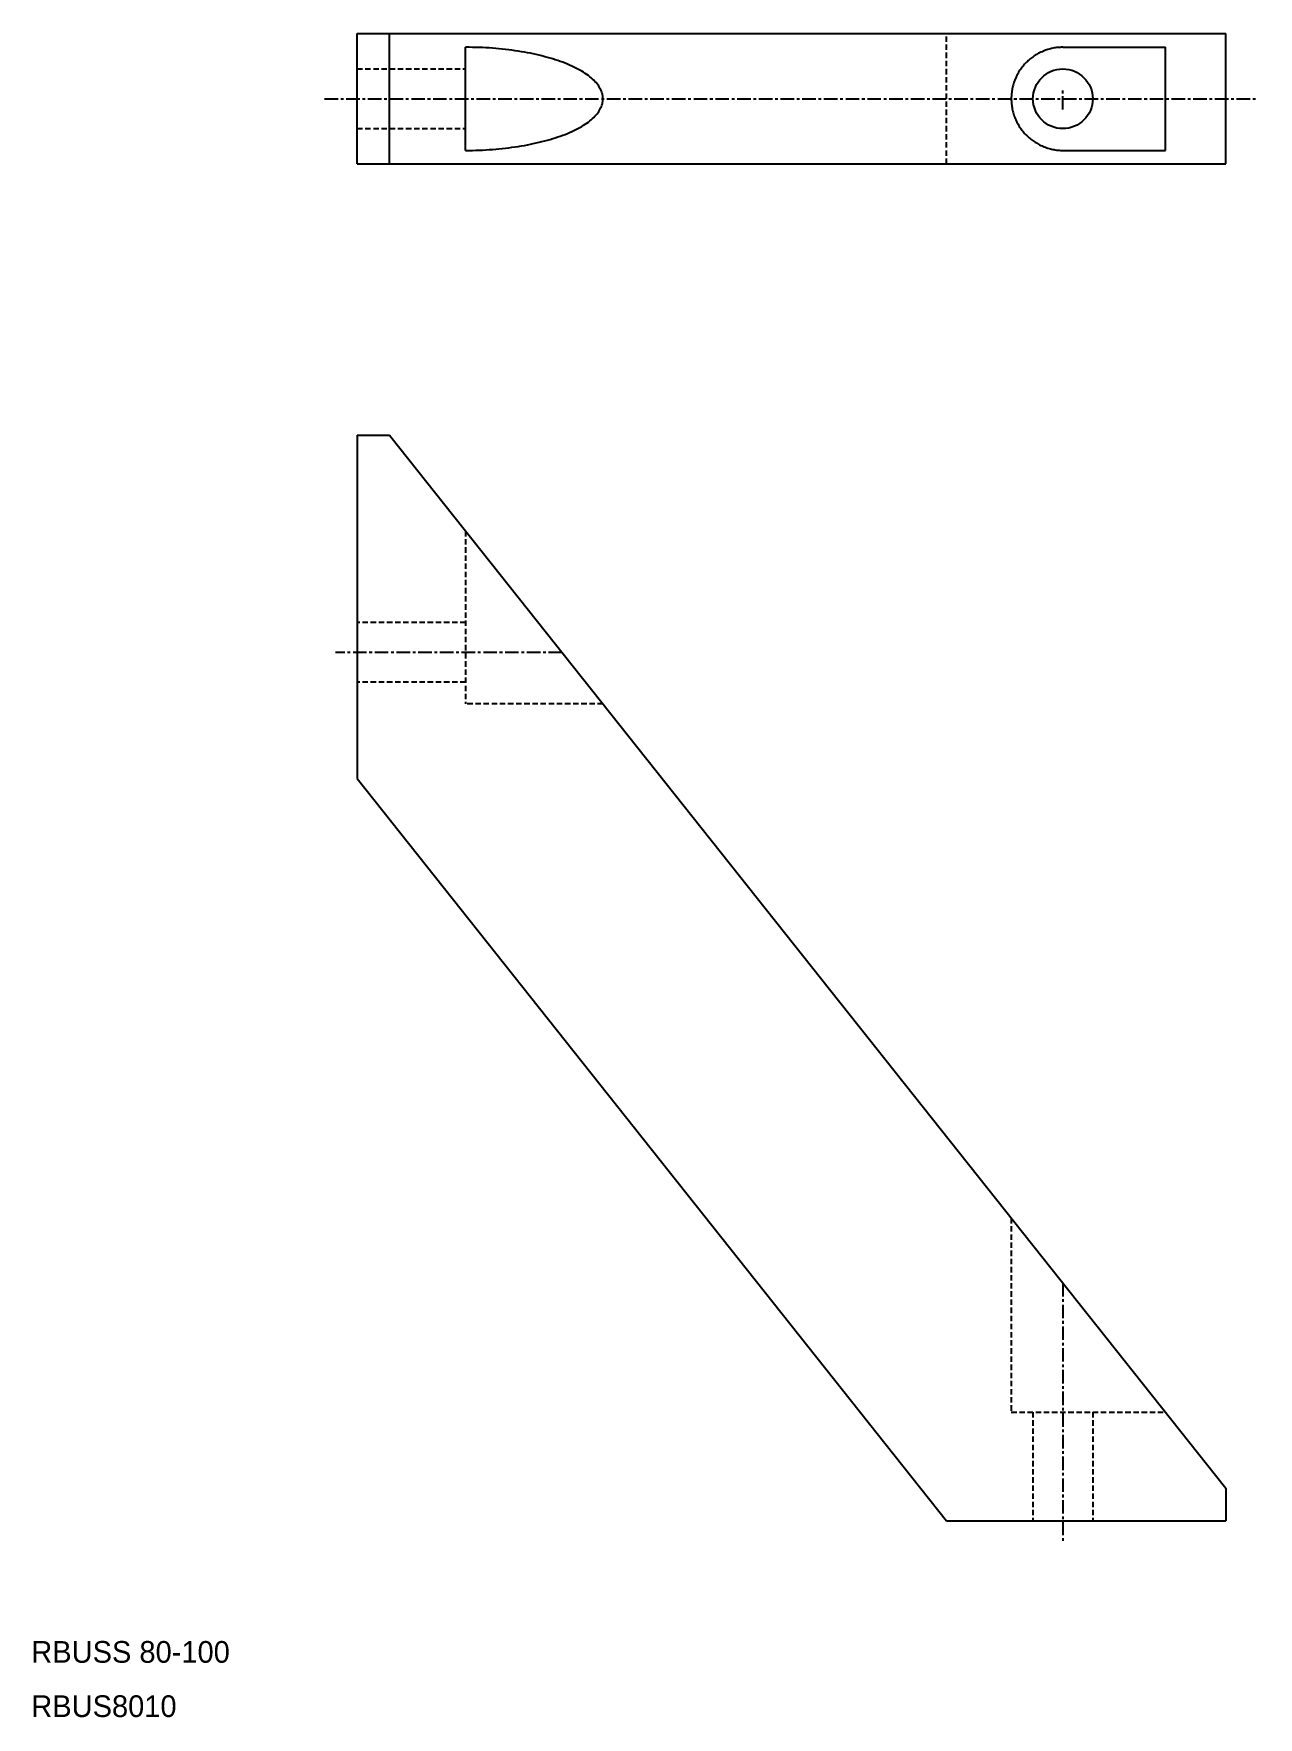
# Model space of a CAD drawing. Extents: x 1835 to 1948, y -331 to -175.
import ezdxf

# ---------------------------------------------------------------- set-up
doc = ezdxf.new("R2010")
doc.units = 0
doc.linetypes.add('CENTER', pattern=[2, 1.25, -0.25, 0.25, -0.25])
doc.linetypes.add('DASHED', pattern=[0.75, 0.5, -0.25])
doc.layers.get('0').update_dxf_attribs({"linetype": 'CONTINUOUS'})
doc.layers.add('CENTER', color=1, linetype='CENTER')

msp = doc.modelspace()

# ---------------------------------------------------------------- linework, layer by layer
at = {"color": 7, "linetype": 'CONTINUOUS'}
for p, q in [((1864.69, -175.4), (1944.69, -175.4)), ((1864.69, -187.4), (1864.69, -175.4)), ((1867.69, -187.4), (1867.69, -175.4)), ((1874.69, -186.15), (1874.69, -176.65)), ((1929.69, -176.65), (1939.13, -176.65)), ((1939.13, -186.15), (1939.13, -176.65)), ((1944.69, -187.4), (1944.69, -175.4)), ((1864.69, -187.4), (1944.69, -187.4)), ((1929.69, -186.15), (1939.13, -186.15)), ((1864.69, -212.4), (1867.69, -212.4)), ((1864.69, -212.4), (1864.69, -244.01)), ((1867.69, -212.4), (1944.69, -309.4)), ((1864.69, -218.4), (1864.69, -226.4)), ((1864.69, -223.4), (1864.69, -231.4)), ((1864.69, -228.4), (1864.69, -236.4)), ((1864.69, -244.01), (1918.98, -312.4)), ((1944.69, -309.4), (1944.69, -312.4)), ((1918.98, -312.4), (1944.69, -312.4))]:
    msp.add_line(p, q, dxfattribs=at)
at = {"color": 3, "linetype": 'DASHED'}
for p, q in [((1918.98, -187.4), (1918.98, -175.4)), ((1864.69, -178.65), (1874.69, -178.65)), ((1864.69, -184.15), (1874.69, -184.15)), ((1874.69, -221.22), (1874.69, -237.15)), ((1874.69, -229.65), (1864.69, -229.65)), ((1874.69, -235.15), (1864.69, -235.15)), ((1887.34, -237.15), (1874.69, -237.15)), ((1924.94, -284.52), (1924.94, -302.4)), ((1924.94, -302.4), (1939.13, -302.4)), ((1926.94, -302.4), (1926.94, -312.4)), ((1932.44, -302.4), (1932.44, -312.4))]:
    msp.add_line(p, q, dxfattribs=at)
at = {"color": 7, "linetype": 'CONTINUOUS'}
for points in [[(1874.69, -186.15, 0), (1875, -186.15, 0), (1875.31, -186.15, 0), (1875.62, -186.14, 0), (1875.93, -186.13, 0), (1876.24, -186.12, 0), (1876.55, -186.1, 0), (1876.85, -186.08, 0), (1877.16, -186.06, 0), (1877.46, -186.04, 0), (1877.76, -186.01, 0), (1878.06, -185.98, 0), (1878.36, -185.95, 0), (1878.66, -185.91, 0), (1878.95, -185.87, 0), (1879.24, -185.83, 0), (1879.53, -185.79, 0), (1879.82, -185.74, 0), (1880.1, -185.69, 0), (1880.38, -185.64, 0), (1880.65, -185.59, 0), (1880.92, -185.53, 0), (1881.19, -185.47, 0), (1881.46, -185.41, 0), (1881.72, -185.35, 0), (1881.97, -185.28, 0), (1882.22, -185.22, 0), (1882.47, -185.15, 0), (1882.71, -185.07, 0), (1882.95, -185, 0), (1883.18, -184.92, 0), (1883.41, -184.84, 0), (1883.63, -184.76, 0), (1883.85, -184.68, 0), (1884.06, -184.59, 0), (1884.27, -184.5, 0), (1884.47, -184.41, 0), (1884.66, -184.32, 0), (1884.85, -184.23, 0), (1885.03, -184.14, 0), (1885.21, -184.04, 0), (1885.38, -183.94, 0), (1885.54, -183.84, 0), (1885.69, -183.74, 0), (1885.84, -183.64, 0), (1885.99, -183.54, 0), (1886.12, -183.43, 0), (1886.25, -183.33, 0), (1886.37, -183.22, 0), (1886.49, -183.11, 0), (1886.6, -183, 0), (1886.7, -182.89, 0), (1886.79, -182.78, 0), (1886.88, -182.67, 0), (1886.96, -182.56, 0), (1887.03, -182.44, 0), (1887.09, -182.33, 0), (1887.15, -182.21, 0), (1887.2, -182.1, 0), (1887.24, -181.98, 0), (1887.28, -181.87, 0), (1887.3, -181.75, 0), (1887.32, -181.63, 0), (1887.33, -181.52, 0), (1887.34, -181.4, 0), (1887.33, -181.28, 0), (1887.32, -181.17, 0), (1887.3, -181.05, 0), (1887.28, -180.94, 0), (1887.24, -180.82, 0), (1887.2, -180.7, 0), (1887.15, -180.59, 0), (1887.09, -180.47, 0), (1887.03, -180.36, 0), (1886.96, -180.25, 0), (1886.88, -180.13, 0), (1886.79, -180.02, 0), (1886.7, -179.91, 0), (1886.6, -179.8, 0), (1886.49, -179.69, 0), (1886.37, -179.58, 0), (1886.25, -179.48, 0), (1886.12, -179.37, 0), (1885.99, -179.26, 0), (1885.84, -179.16, 0), (1885.69, -179.06, 0), (1885.54, -178.96, 0), (1885.38, -178.86, 0), (1885.21, -178.76, 0), (1885.03, -178.67, 0), (1884.85, -178.57, 0), (1884.66, -178.48, 0), (1884.47, -178.39, 0), (1884.27, -178.3, 0), (1884.06, -178.21, 0), (1883.85, -178.13, 0), (1883.63, -178.04, 0), (1883.41, -177.96, 0), (1883.18, -177.88, 0), (1882.95, -177.8, 0), (1882.71, -177.73, 0), (1882.47, -177.66, 0), (1882.22, -177.59, 0), (1881.97, -177.52, 0), (1881.72, -177.45, 0), (1881.46, -177.39, 0), (1881.19, -177.33, 0), (1880.92, -177.27, 0), (1880.65, -177.21, 0), (1880.38, -177.16, 0), (1880.1, -177.11, 0), (1879.82, -177.06, 0), (1879.53, -177.01, 0), (1879.24, -176.97, 0), (1878.95, -176.93, 0), (1878.66, -176.89, 0), (1878.36, -176.86, 0), (1878.06, -176.82, 0), (1877.76, -176.79, 0), (1877.46, -176.77, 0), (1877.16, -176.74, 0), (1876.85, -176.72, 0), (1876.55, -176.7, 0), (1876.24, -176.69, 0), (1875.93, -176.67, 0), (1875.62, -176.66, 0), (1875.31, -176.66, 0), (1875, -176.65, 0), (1874.69, -176.65, 0)], [(1929.69, -176.65, 0), (1929.57, -176.65, 0), (1929.46, -176.66, 0), (1929.34, -176.66, 0), (1929.22, -176.67, 0), (1929.11, -176.69, 0), (1928.99, -176.7, 0), (1928.88, -176.72, 0), (1928.76, -176.74, 0), (1928.65, -176.77, 0), (1928.54, -176.79, 0), (1928.42, -176.82, 0), (1928.31, -176.86, 0), (1928.2, -176.89, 0), (1928.09, -176.93, 0), (1927.98, -176.97, 0), (1927.87, -177.01, 0), (1927.77, -177.06, 0), (1927.66, -177.11, 0), (1927.55, -177.16, 0), (1927.45, -177.21, 0), (1927.35, -177.27, 0), (1927.25, -177.33, 0), (1927.15, -177.39, 0), (1927.05, -177.45, 0), (1926.96, -177.52, 0), (1926.86, -177.59, 0), (1926.77, -177.66, 0), (1926.68, -177.73, 0), (1926.59, -177.8, 0), (1926.5, -177.88, 0), (1926.42, -177.96, 0), (1926.33, -178.04, 0), (1926.25, -178.13, 0), (1926.17, -178.21, 0), (1926.09, -178.3, 0), (1926.02, -178.39, 0), (1925.95, -178.48, 0), (1925.88, -178.57, 0), (1925.81, -178.67, 0), (1925.74, -178.76, 0), (1925.68, -178.86, 0), (1925.62, -178.96, 0), (1925.56, -179.06, 0), (1925.5, -179.16, 0), (1925.45, -179.26, 0), (1925.4, -179.37, 0), (1925.35, -179.48, 0), (1925.3, -179.58, 0), (1925.26, -179.69, 0), (1925.22, -179.8, 0), (1925.18, -179.91, 0), (1925.14, -180.02, 0), (1925.11, -180.13, 0), (1925.08, -180.25, 0), (1925.06, -180.36, 0), (1925.03, -180.47, 0), (1925.01, -180.59, 0), (1924.99, -180.7, 0), (1924.98, -180.82, 0), (1924.96, -180.94, 0), (1924.95, -181.05, 0), (1924.95, -181.17, 0), (1924.94, -181.28, 0), (1924.94, -181.4, 0), (1924.94, -181.52, 0), (1924.95, -181.63, 0), (1924.95, -181.75, 0), (1924.96, -181.87, 0), (1924.98, -181.98, 0), (1924.99, -182.1, 0), (1925.01, -182.21, 0), (1925.03, -182.33, 0), (1925.06, -182.44, 0), (1925.08, -182.56, 0), (1925.11, -182.67, 0), (1925.14, -182.78, 0), (1925.18, -182.89, 0), (1925.22, -183, 0), (1925.26, -183.11, 0), (1925.3, -183.22, 0), (1925.35, -183.33, 0), (1925.4, -183.43, 0), (1925.45, -183.54, 0), (1925.5, -183.64, 0), (1925.56, -183.74, 0), (1925.62, -183.84, 0), (1925.68, -183.94, 0), (1925.74, -184.04, 0), (1925.81, -184.14, 0), (1925.88, -184.23, 0), (1925.95, -184.32, 0), (1926.02, -184.41, 0), (1926.09, -184.5, 0), (1926.17, -184.59, 0), (1926.25, -184.68, 0), (1926.33, -184.76, 0), (1926.42, -184.84, 0), (1926.5, -184.92, 0), (1926.59, -185, 0), (1926.68, -185.07, 0), (1926.77, -185.15, 0), (1926.86, -185.22, 0), (1926.96, -185.28, 0), (1927.05, -185.35, 0), (1927.15, -185.41, 0), (1927.25, -185.47, 0), (1927.35, -185.53, 0), (1927.45, -185.59, 0), (1927.55, -185.64, 0), (1927.66, -185.69, 0), (1927.77, -185.74, 0), (1927.87, -185.79, 0), (1927.98, -185.83, 0), (1928.09, -185.87, 0), (1928.2, -185.91, 0), (1928.31, -185.95, 0), (1928.42, -185.98, 0), (1928.54, -186.01, 0), (1928.65, -186.04, 0), (1928.76, -186.06, 0), (1928.88, -186.08, 0), (1928.99, -186.1, 0), (1929.11, -186.12, 0), (1929.22, -186.13, 0), (1929.34, -186.14, 0), (1929.46, -186.15, 0), (1929.57, -186.15, 0), (1929.69, -186.15, 0)]]:
    msp.add_polyline3d(points, dxfattribs=at)
msp.add_circle((1929.69, -181.4), 2.75, dxfattribs=at)
at = {"layer": 'CENTER', "color": 1, "linetype": 'CENTER'}
for p, q in [((1861.69, -181.4), (1947.69, -181.4)), ((1929.69, -182.4), (1929.69, -180.4)), ((1883.57, -232.4), (1862.69, -232.4)), ((1929.69, -290.5), (1929.69, -314.4))]:
    msp.add_line(p, q, dxfattribs=at)

# ---------------------------------------------------------------- texts
at = {"color": 7, "linetype": 'CONTINUOUS'}
for s, p in [('RBUSS 80-100', (1834.69, -325.49)), ('RBUS8010', (1834.69, -330.49))]:
    msp.add_text(s, height=2, dxfattribs=at).set_placement(p)

doc.saveas('drawing.dxf')
